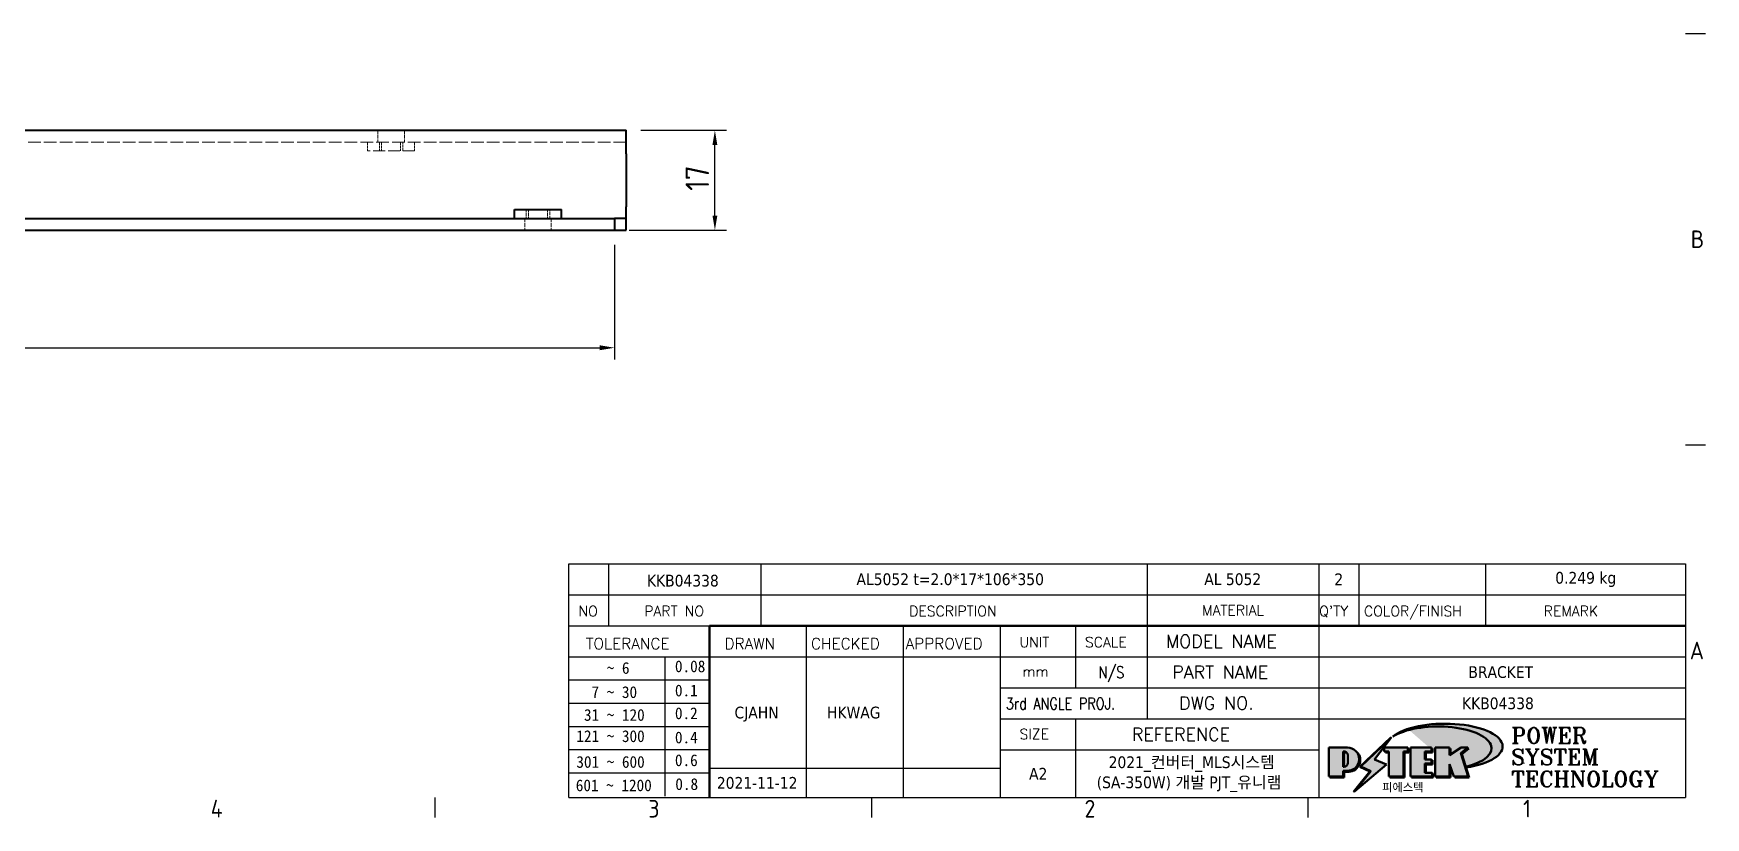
# Model space of a CAD drawing. Header units: millimetres. Extents: x 0 to 594, y 0 to 420.
# Drawn here: x 302.9 to 587.4, y 6.6 to 140 of the extents above; entities that cross this region are included whole.
import ezdxf
from ezdxf.enums import TextEntityAlignment as Align

# ---------------------------------------------------------------- set-up
doc = ezdxf.new("R2010")
doc.units = ezdxf.units.MM
doc.linetypes.add('DASHED', pattern=[0.2067, 0.1654, -0.0413])
doc.layers.get('0').update_dxf_attribs({"color": 3, "lineweight": 25})
for name, color, linetype, lineweight in [('가려진 것(ISO)', 2, 'DASHED', 18), ('가시적인 것(ISO)', 3, 'Continuous', 40), ('경계(ISO)', 7, 'Continuous', 25), ('제목(ISO)', 5, 'Continuous', 50), ('치수(ISO)', 2, 'Continuous', 25), ('해치(ISO)', 7, 'Continuous', 18)]:
    doc.layers.add(name, color=color, linetype=linetype, lineweight=lineweight)
doc.styles.add('HAN_291', font='')
doc.styles.add('HAN_370', font='', dxfattribs={"width": 2})
doc.styles.add('RC_284', font='ROMANC.shx')
doc.styles.add('RC_287', font='ROMANC.shx')
doc.styles.add('RC_292', font='ROMANC.shx')
doc.styles.add('ROMANT_294', font='romant.shx')
doc.styles.add('문자 텍스트_PSTEK_POSCO', font='isocp.shx')
doc.styles.add('치수 텍스트_PSTEK_POSCO', font='isocp.shx')
doc.styles.add('텍스트 스타일198', font='tahoma.ttf')
doc.styles.add('텍스트 스타일333', font='ROMANC.shx', dxfattribs={"width": 0.800000011920929})
doc.styles.get('HAN_291').set_extended_font_data('GulimChe')
doc.styles.get('HAN_370').set_extended_font_data('GulimChe')
doc.dimstyles.new('치수_PSTEK_POSCO', dxfattribs={"dimtxt": 4, "dimasz": 2.5, "dimexe": 2, "dimexo": 2.5, "dimgap": 1, "dimtad": 1, "dimrnd": 1e-08, "dimdsep": 46, "dimtxsty": '치수 텍스트_PSTEK_POSCO', "dimcen": 0.09, "dimdle": 10, "dimclrd": 7, "dimclre": 7, "dimclrt": 2, "dimadec": 1, "dimazin": 2, "dimtfac": 1, "dimtmove": 0, "dimatfit": 3, "dimfxl": 0, "dimtolj": 1, "dimlwd": -1, "dimlwe": -1, "dimarcsym": 0})

# ---------------------------------------------------------------- blocks, each defined once
blk = doc.blocks.new('경계 Default Border')
at = {"layer": '경계(ISO)'}
for p, q in [((584.0000152587891, 140), (587.400016784668, 140)), ((584.0000152587891, 70), (587.400016784668, 70)), ((371.25, 10), (371.25, 6.599999666213989)), ((445.4999923706055, 10), (445.4999923706055, 6.599999666213989)), ((519.7499847412109, 10), (519.7499847412109, 6.599999666213989))]:
    blk.add_line(p, q, dxfattribs=at)
at = {"layer": '경계(ISO)', "color": 2, "char_height": 3.00000011920929, "attachment_point": 7, "style": '문자 텍스트_PSTEK_POSCO'}
for s, insert in [('B', (584.8782702028949, 103.4713944559917)), ('A', (584.7144008173592, 33.49284856929444)), ('4', (333.0984701308117, 6.59999988079071)), ('3', (407.5435395229536, 6.57139439638704)), ('2', (481.752739416884, 6.57139439638704)), ('1', (556.3610661041481, 6.59999988079071))]:
    blk.add_mtext(s, dxfattribs=dict(at, insert=insert))
blk = doc.blocks.new('제목 블록 PSTEK')
h = blk.add_hatch(color=1)
edge = h.paths.add_edge_path(flags=0)
edge.add_line((314.2242174273352, 19.60711530335299), (314.2242174273352, 17.00126995915134))
edge.add_line((314.2242174273352, 17.00126995915134), (314.3485873187598, 17.00126995915134))
edge.add_arc((314.3485873187598, 17.6527312952023), 0.6514613360509371, 270, 360)
edge.add_line((315.0000486548106, 17.6527312952023), (315.0000486548106, 18.95565396730211))
edge.add_arc((314.3485873187598, 18.95565396730212), 0.6514613360508712, 0, 90)
edge.add_line((314.3485873187598, 19.60711530335299), (314.2242174273352, 19.60711530335299))
edge = h.paths.add_edge_path()
edge.add_arc((314.9847713324306, 18.28938669179658), 1.969189947606664, 269.9999999999959, 450)
edge.add_line((314.9847713324306, 20.25857663940318), (311.7664314776902, 20.25857663940324))
edge.add_line((311.7664314776902, 20.25857663940324), (311.7664314776902, 15.3430047401139))
edge.add_line((311.7664314776902, 15.3430047401139), (314.2242174273352, 15.3430047401139))
edge.add_line((314.2242174273352, 15.3430047401139), (314.2242174273352, 16.32019674418991))
edge.add_line((314.2242174273352, 16.32019674418991), (314.9847713324307, 16.32019674418991))
for color, points in [(252, [(317.2195697678507, 17.0593801673321), (322.0326348870767, 21.62682475217465), (322.2781991042243, 21.94392121864296), (317.0471853425802, 16.97985676345368), (318.7512090904202, 16.1899260703855), (316.0018030350395, 12.71868385740789), (316.3356552234328, 13.00206718743325), (318.9235935156908, 16.2694494742633)]), (5, [(321.6183518841322, 17.4193704504104), (319.5281351041078, 18.24969419629727), (322.4505835294948, 22.02344462252142), (317.2195697678507, 17.0593801673321), (318.9235935156908, 16.2694494742633), (316.1741874603099, 12.79820726128571)]), (1, [(324.4839107253602, 19.60711530335299), (325.2419748254881, 19.60711530335299), (325.2419748254881, 20.25857663940324), (321.2266040451076, 20.25857663940324), (321.2266040451076, 19.60711530335299), (321.9846681452406, 19.60711530335299), (321.9846681452406, 15.3430047401139), (324.4839107253602, 15.3430047401139)]), (252, [(324.6615819988275, 19.45905590879572), (325.4196460989604, 19.45905590879572), (325.4196460989604, 20.11051724484596), (325.2419748254881, 20.11051724484596), (325.2419748254881, 19.60711530335299), (324.4839107253602, 19.60711530335299), (324.4839107253602, 15.3430047401139), (322.1623394187076, 15.3430047401139), (322.1623394187076, 15.19494534555726), (324.6615819988275, 15.19494534555726)]), (1, [(329.2277337269622, 20.25857663940324), (325.65654113025, 20.25857663940324), (325.65654113025, 15.3430047401139), (329.3580259941756, 15.3430047401139), (329.3580259941756, 15.9944660761648), (328.1137701654877, 15.9944660761648), (328.1137701654877, 17.56360607323003), (329.2277337269622, 17.56360607323003), (329.2277337269622, 18.25543873810179), (328.1137701654877, 18.25543873810179), (328.1137701654877, 19.60711530335299), (329.2277337269622, 19.60711530335299)]), (252, [(328.2914414389548, 19.45905590879572), (329.4054050004294, 19.45905590879572), (329.4054050004294, 20.11051724484596), (329.2277337269622, 20.11051724484596), (329.2277337269622, 19.60711530335299), (328.1137701654877, 19.60711530335299), (328.1137701654877, 18.25543873810179), (328.2914414389548, 18.25543873810179)]), (1, [(332.3312149849806, 20.25857663940324), (329.8592894925411, 20.25857663940324), (329.8592894925411, 15.3430047401139), (332.3312149849806, 15.3430047401139), (332.3312149849806, 17.4318630164523), (333.0701931098801, 15.3430047401139), (335.4855464857051, 15.3430047401139), (334.2514536401189, 19.30614745124769), (335.4379594596742, 20.25857663940324), (334.3071782107978, 20.25857663940324), (332.3312149849806, 18.99741471888304)]), (252, [(332.5088862584528, 20.1105172448466), (332.3312149849806, 20.1105172448466), (332.3312149849806, 18.99741471888368), (332.5088862584528, 19.11081371413894)]), (252, [(335.6156307331414, 20.11051724484596), (335.2535118015555, 20.11051724484596), (334.2514536401189, 19.30614745124769), (335.4855464857051, 15.3430047401139), (333.1954852176545, 15.3430047401139), (333.2478643833523, 15.19494534555726), (335.6632177591723, 15.19494534555726), (334.4291249135862, 19.15808805669106)]), (252, [(321.9846681452406, 19.60711530335299), (321.4042753185749, 19.60711530335299), (321.4042753185749, 19.45905590879572), (321.9846681452406, 19.45905590879572)]), (252, [(328.2914414389548, 17.41554667867274), (329.4054050004294, 17.41554667867274), (329.4054050004294, 18.10737934354514), (329.2277337269622, 18.10737934354514), (329.2277337269622, 17.56360607323003), (328.1137701654877, 17.56360607323003), (328.1137701654877, 15.9944660761648), (328.2914414389548, 15.9944660761648)]), (252, [(332.5088862584528, 16.92964231796647), (332.3312149849806, 17.43186301645164), (332.3312149849806, 15.3430047401139), (330.0369607660135, 15.3430047401139), (330.0369607660135, 15.19494534555726), (332.5088862584528, 15.19494534555726)]), (252, [(329.5356972676428, 15.8464066816075), (329.3580259941756, 15.8464066816075), (329.3580259941756, 15.3430047401139), (325.8342124037171, 15.3430047401139), (325.8342124037171, 15.19494534555726), (329.5356972676428, 15.19494534555726)])]:
    blk.add_hatch(color=color).paths.add_polyline_path(points)
h = blk.add_hatch(color=252)
edge = h.paths.add_edge_path()
edge.add_arc((314.9847713324309, 18.28938669179657), 1.969189947606666, 270, 406.8278729790604)
edge.add_arc((315.1624426058984, 18.1413272972396), 1.969189947606962, -90, 53.560984836317004, ccw=False)
edge.add_line((315.1624426058984, 16.17213734963263), (314.4018887008024, 16.17213734963263))
edge.add_line((314.4018887008024, 16.17213734963263), (314.4018887008024, 15.19494534555726))
edge.add_line((314.4018887008024, 15.19494534555726), (311.9441027511573, 15.19494534555726))
edge.add_line((311.9441027511573, 15.19494534555726), (311.9441027511573, 15.3430047401139))
edge.add_line((311.9441027511573, 15.3430047401139), (314.2242174273352, 15.3430047401139))
edge.add_line((314.2242174273352, 15.3430047401139), (314.2242174273352, 16.32019674418991))
edge.add_line((314.2242174273352, 16.32019674418991), (314.9847713324309, 16.32019674418991))
h = blk.add_hatch(color=252)
edge = h.paths.add_edge_path()
edge.add_line((314.4018887008024, 19.45905590879572), (314.5262585922315, 19.45905590879572))
edge.add_arc((314.5262585922314, 18.80759457274939), 0.6514613360463194, 60.4189348879147, 90.00000000000318, ccw=False)
edge.add_arc((314.3485873187602, 18.95565396730057), 0.6514613360524251, 39.96992292766206, 90.00000000009999)
edge.add_line((314.3485873187591, 19.60711530335307), (314.2242174273352, 19.60711530335298))
edge.add_line((314.2242174273352, 19.60711530335299), (314.2242174273352, 17.00126995915134))
edge.add_line((314.2242174273352, 17.00126995915134), (314.3485873187591, 17.00126995915134))
edge.add_arc((314.3485873187568, 17.652731295233), 0.6514613360816299, 270.0000000002, 274.6930825552478)
edge.add_line((314.4018887008024, 17.0034541317032), (314.4018887008024, 19.45905590879572))
at = {"layer": '해치(ISO)'}
h = blk.add_hatch(color=140, dxfattribs=at)
edge = h.paths.add_edge_path()
edge.add_ellipse((330.3660919371412, 20.15576403068321), major_axis=(9.100907360794343, 0), ratio=0.4069904968023172, start_angle=301.3098473703837, end_angle=507.7436900681698)
edge.add_ellipse((331.5340919371412, 20.4634168429492), major_axis=(-9.82350664112931, 0), ratio=0.3942600559756514, start_angle=111.51207141178469, end_angle=334.47025347086895, ccw=False)
edge.add_line((335.1363447531188, 16.8601935978785), (335.0955236905705, 16.99119398620872))
at = {"color": 180}
for p, q in [((182.475792979055, 11.79100474011392), (182.4757929790549, 51.56524660363496)), ((182.4757929790549, 51.56524660363496), (372.4757929537551, 51.56524660363496)), ((189.2651435055721, 51.56524660363496), (189.2651435055722, 41.00524660363494)), ((215.2152739891528, 41.00524660363494), (215.2152739891528, 51.56524660363496)), ((280.8758854511282, 51.56524660363496), (280.8758854511282, 41.00524660363494)), ((310.0881549537552, 51.56524660363496), (310.0881549537553, 41.00524660363494)), ((316.9044520275131, 51.56524660363496), (316.9044520275127, 41.00524660363494)), ((338.4566026226726, 51.56524660363496), (338.4566026226727, 41.00524660363494)), ((372.4757929537551, 51.56524660363496), (372.4757929537551, 11.79100474011389)), ((182.475792979055, 46.2852466036349), (372.4757929537551, 46.28524660363492)), ((182.475792979055, 41.00524660363493), (206.451475290024, 41.00524660363493)), ((222.9401812389276, 11.79100474011392), (222.9401812389276, 41.00524660363494)), ((239.4288871878316, 11.79100474011392), (239.4288871878316, 41.00524660363494)), ((255.9175931367356, 11.79100474011392), (255.9175931367356, 41.00524660363494)), ((268.6918866058747, 41.00524660363494), (268.6918866058747, 30.44524660363498)), ((280.8758854511282, 41.00524660363494), (280.8758854511282, 25.16524660363502)), ((310.088154953755, 41.00524660363494), (310.088154953755, 11.79100474011392)), ((182.475792979055, 35.72524660363497), (206.451475290024, 35.72524660363497)), ((198.8621818849491, 12.02524660363491), (198.8621818849491, 35.72524660363497)), ((206.451475290024, 35.72524660363497), (372.4757929537551, 35.72524660363497)), ((182.475792979055, 31.77524660363492), (206.451475290024, 31.77524660363492)), ((255.917593136736, 30.44524660363498), (372.4757929537552, 30.44524660363501)), ((182.475792979055, 27.82524660363487), (206.451475290024, 27.82524660363487)), ((182.475792979055, 23.87524660363505), (206.451475290024, 23.87524660363505)), ((255.9175931367359, 25.16524660363502), (372.4757929537552, 25.165246603635)), ((268.6918866058744, 25.16524660363502), (268.6918866058744, 11.79100474011392)), ((182.475792979055, 19.92524660363478), (206.451475290024, 19.92524660363478)), ((255.9175931367359, 19.88524660363481), (310.0881549537553, 19.88524660363481)), ((182.475792979055, 15.97524660363496), (206.451475290024, 15.97524660363496)), ((206.451475290024, 16.74100474011396), (255.9175931367359, 16.74100474011396)), ((182.475792979055, 11.79100474011392), (372.4757929537551, 11.79100474011389))]:
    blk.add_line(p, q, dxfattribs=at)
at = {"color": 7, "lineweight": 50}
for p, q in [((206.4514752900237, 11.79100474011392), (206.4514752900237, 41.00524660363494)), ((206.451475290024, 41.00524660363494), (372.4757929537551, 41.00524660363496))]:
    blk.add_line(p, q, dxfattribs=at)
at = {"color": 7}
for p, q in [((311.7664314776902, 20.25900474011391), (311.7664314776902, 15.34300474011391)), ((314.9847713324309, 20.25857663940324), (311.7664314776902, 20.25857663940324)), ((314.9847713324309, 20.25857663940324), (311.7664314776902, 20.25857663940324)), ((311.7664314776902, 20.25857663940324), (311.7664314776902, 15.3430047401139)), ((322.2781991042243, 21.94392121864296), (317.0471853425802, 16.97985676345368)), ((322.4505835294948, 22.02344462252142), (317.2195697678507, 17.0593801673321)), ((317.2195697678507, 17.0593801673321), (322.0326348870767, 21.62682475217465)), ((319.5281351041078, 18.24969419629727), (322.4505835294948, 22.02344462252142)), ((325.2419748254881, 20.25857663940324), (321.2266040451076, 20.25857663940324)), ((321.2266040451076, 20.25857663940324), (321.2266040451076, 19.60711530335299)), ((325.2419748254881, 20.25857663940324), (321.2266040451076, 20.25857663940324)), ((321.2266040451076, 20.25857663940324), (321.2266040451076, 19.60711530335299)), ((322.0326348870767, 21.62682475217465), (322.2781991042243, 21.94392121864296)), ((325.2419748254881, 19.60711530335299), (325.2419748254881, 20.25857663940324)), ((325.2419748254881, 19.60711530335299), (325.2419748254881, 20.25857663940324)), ((325.4196460989604, 20.11051724484596), (325.2419748254881, 20.11051724484596)), ((325.2419748254881, 20.11051724484596), (325.2419748254881, 19.60711530335299)), ((325.4196460989604, 19.45905590879572), (325.4196460989604, 20.11051724484596)), ((329.2277337269622, 20.25857663940324), (325.65654113025, 20.25857663940324)), ((325.65654113025, 20.25857663940324), (325.65654113025, 15.3430047401139)), ((325.65654113025, 20.25857663940324), (325.65654113025, 15.3430047401139)), ((329.2277337269622, 20.25857663940324), (325.65654113025, 20.25857663940324)), ((329.2277337269622, 19.60711530335299), (329.2277337269622, 20.25857663940324)), ((329.2277337269622, 19.60711530335299), (329.2277337269622, 20.25857663940324)), ((329.4054050004294, 20.11051724484596), (329.2277337269622, 20.11051724484596)), ((329.2277337269622, 20.11051724484596), (329.2277337269622, 19.60711530335299)), ((329.4054050004294, 19.45905590879572), (329.4054050004294, 20.11051724484596)), ((332.3312149849806, 20.25857663940324), (329.8592894925411, 20.25857663940324)), ((329.8592894925411, 20.25857663940324), (329.8592894925411, 15.3430047401139)), ((329.8592894925411, 20.25857663940324), (329.8592894925411, 15.3430047401139)), ((332.3312149849806, 20.25857663940324), (329.8592894925411, 20.25857663940324)), ((334.3071782107978, 20.25857663940324), (332.3312149849806, 18.99741471888304)), ((332.3312149849806, 18.99741471888304), (332.3312149849806, 20.25857663940324)), ((334.3071782107978, 20.25857663940324), (332.3312149849806, 18.99741471888304)), ((332.3312149849806, 18.99741471888304), (332.3312149849806, 20.25857663940324)), ((332.5088862584528, 20.1105172448466), (332.3312149849806, 20.1105172448466)), ((332.3312149849806, 20.1105172448466), (332.3312149849806, 18.99741471888368)), ((332.5088862584528, 19.11081371413894), (332.5088862584528, 20.1105172448466)), ((334.2514536401189, 19.30614745124769), (335.4379594596742, 20.25857663940324)), ((334.2514536401189, 19.30614745124769), (335.4379594596742, 20.25857663940324)), ((335.2535118015555, 20.11051724484596), (334.2514536401189, 19.30614745124769)), ((335.4379594596742, 20.25857663940324), (334.3071782107978, 20.25857663940324)), ((335.4379594596742, 20.25857663940324), (334.3071782107978, 20.25857663940324)), ((334.4291249135862, 19.15808805669104), (335.6156307331414, 20.11051724484596)), ((335.6156307331414, 20.11051724484596), (335.2535118015555, 20.11051724484596)), ((314.2242174273352, 17.00126995915134), (314.2242174273352, 19.60711530335299)), ((314.2242174273352, 19.60711530335299), (314.3485873187591, 19.60711530335299)), ((314.3485873187591, 19.60711530335299), (314.2242174273352, 19.60711530335299)), ((314.2242174273352, 19.60711530335299), (314.2242174273352, 17.00126995915134)), ((314.2242174273352, 17.00126995915134), (314.2242174273352, 19.60711530335299)), ((314.2242174273352, 19.60711530335299), (314.3485873187591, 19.60711530335299)), ((314.4018887008024, 19.45905590879572), (314.5262585922314, 19.45905590879572)), ((314.4018887008024, 17.0034541317032), (314.4018887008024, 19.45905590879572)), ((315.0000486548106, 18.95565396730275), (315.0000486548106, 17.65273129520161)), ((315.0000486548106, 18.95565396730275), (315.0000486548106, 17.65273129520161)), ((316.1741874603099, 12.79820726128571), (321.6183518841322, 17.4193704504104)), ((321.6183518841322, 17.4193704504104), (319.5281351041078, 18.24969419629727)), ((321.2266040451076, 19.60711530335299), (321.9846681452406, 19.60711530335299)), ((321.2266040451076, 19.60711530335299), (321.9846681452406, 19.60711530335299)), ((321.4042753185749, 19.60711530335299), (321.4042753185749, 19.45905590879572)), ((321.9846681452406, 19.60711530335299), (321.4042753185749, 19.60711530335299)), ((321.4042753185749, 19.45905590879572), (321.9846681452406, 19.45905590879572)), ((321.9846681452406, 19.60711530335299), (321.9846681452406, 15.3430047401139)), ((321.9846681452406, 19.45905590879572), (321.9846681452406, 19.60711530335299)), ((321.9846681452406, 19.60711530335299), (321.9846681452406, 15.3430047401139)), ((324.4839107253602, 19.60711530335299), (325.2419748254881, 19.60711530335299)), ((324.4839107253602, 15.3430047401139), (324.4839107253602, 19.60711530335299)), ((325.2419748254881, 19.60711530335299), (324.4839107253602, 19.60711530335299)), ((324.4839107253602, 19.60711530335299), (324.4839107253602, 15.3430047401139)), ((324.4839107253602, 19.60711530335299), (325.2419748254881, 19.60711530335299)), ((324.4839107253602, 15.3430047401139), (324.4839107253602, 19.60711530335299)), ((324.6615819988275, 19.45905590879572), (325.4196460989604, 19.45905590879572)), ((324.6615819988275, 15.19494534555726), (324.6615819988275, 19.45905590879572)), ((328.1137701654877, 18.25543873810179), (328.1137701654877, 19.60711530335299)), ((328.1137701654877, 19.60711530335299), (329.2277337269622, 19.60711530335299)), ((329.2277337269622, 19.60711530335299), (328.1137701654877, 19.60711530335299)), ((328.1137701654877, 19.60711530335299), (328.1137701654877, 18.25543873810179)), ((328.1137701654877, 18.25543873810179), (328.1137701654877, 19.60711530335299)), ((328.1137701654877, 19.60711530335299), (329.2277337269622, 19.60711530335299)), ((329.2277337269622, 18.25543873810179), (328.1137701654877, 18.25543873810179)), ((328.1137701654877, 18.25543873810179), (328.2914414389548, 18.25543873810179)), ((329.2277337269622, 18.25543873810179), (328.1137701654877, 18.25543873810179)), ((328.1137701654877, 17.56360607323003), (329.2277337269622, 17.56360607323003)), ((328.1137701654877, 15.9944660761648), (328.1137701654877, 17.56360607323003)), ((329.2277337269622, 17.56360607323003), (328.1137701654877, 17.56360607323003)), ((328.1137701654877, 17.56360607323003), (328.1137701654877, 15.9944660761648)), ((328.1137701654877, 17.56360607323003), (329.2277337269622, 17.56360607323003)), ((328.1137701654877, 15.9944660761648), (328.1137701654877, 17.56360607323003)), ((328.2914414389548, 18.25543873810179), (328.2914414389548, 19.45905590879572)), ((328.2914414389548, 19.45905590879572), (329.4054050004294, 19.45905590879572)), ((328.2914414389548, 15.9944660761648), (328.2914414389548, 17.41554667867274)), ((328.2914414389548, 17.41554667867274), (329.4054050004294, 17.41554667867274)), ((329.2277337269622, 17.56360607323003), (329.2277337269622, 18.25543873810179)), ((329.2277337269622, 17.56360607323003), (329.2277337269622, 18.25543873810179)), ((329.4054050004294, 18.10737934354514), (329.2277337269622, 18.10737934354514)), ((329.2277337269622, 18.10737934354514), (329.2277337269622, 17.56360607323003)), ((329.4054050004294, 17.41554667867274), (329.4054050004294, 18.10737934354514)), ((332.3312149849806, 18.99741471888368), (332.5088862584528, 19.11081371413894)), ((332.3312149849806, 17.4318630164523), (333.0701931098801, 15.3430047401139)), ((332.3312149849806, 15.3430047401139), (332.3312149849806, 17.4318630164523)), ((332.5088862584528, 16.92964231796647), (332.3312149849806, 17.43186301645164)), ((332.3312149849806, 17.43186301645164), (332.3312149849806, 15.3430047401139)), ((332.3312149849806, 17.4318630164523), (333.0701931098801, 15.3430047401139)), ((332.3312149849806, 15.3430047401139), (332.3312149849806, 17.4318630164523)), ((335.4855464857051, 15.3430047401139), (334.2514536401189, 19.30614745124769)), ((334.2514536401189, 19.30614745124769), (335.4855464857051, 15.3430047401139)), ((335.4855464857051, 15.3430047401139), (334.2514536401189, 19.30614745124769)), ((335.6632177591723, 15.19494534555726), (334.4291249135862, 19.15808805669104)), ((345.0447381189468, 17.50375595811051), (344.9867755289346, 17.689895936919)), ((311.7664314776902, 15.3430047401139), (314.2242174273352, 15.3430047401139)), ((311.7664314776902, 15.3430047401139), (314.2242174273352, 15.3430047401139)), ((314.2242174273352, 15.3430047401139), (311.9441027511573, 15.3430047401139)), ((311.9441027511573, 15.3430047401139), (311.9441027511573, 15.19494534555726)), ((311.9441027511573, 15.19494534555726), (314.4018887008024, 15.19494534555726)), ((314.3485873187591, 17.00126995915134), (314.2242174273352, 17.00126995915134)), ((314.2242174273352, 17.00126995915134), (314.3485873187591, 17.00126995915134)), ((314.3485873187591, 17.00126995915134), (314.2242174273352, 17.00126995915134)), ((314.2242174273352, 16.32019674418991), (314.9847713324309, 16.32019674418991)), ((314.2242174273352, 15.3430047401139), (314.2242174273352, 16.32019674418991)), ((314.9847713324309, 16.32019674418991), (314.2242174273352, 16.32019674418991)), ((314.2242174273352, 16.32019674418991), (314.2242174273352, 15.3430047401139)), ((314.2242174273352, 16.32019674418991), (314.9847713324309, 16.32019674418991)), ((314.2242174273352, 15.3430047401139), (314.2242174273352, 16.32019674418991)), ((314.4018887008024, 16.17213734963263), (315.162442605898, 16.17213734963263)), ((314.4018887008024, 15.19494534555726), (314.4018887008024, 16.17213734963263)), ((318.7512090904202, 16.1899260703855), (316.0018030350395, 12.71868385740789)), ((318.9235935156908, 16.2694494742633), (316.1741874603099, 12.79820726128571)), ((316.3356552234328, 13.00206718743325), (318.9235935156908, 16.2694494742633)), ((317.0471853425802, 16.97985676345368), (318.7512090904202, 16.1899260703855)), ((318.9235935156908, 16.2694494742633), (317.2195697678507, 17.0593801673321)), ((317.2195697678507, 17.0593801673321), (318.9235935156908, 16.2694494742633)), ((321.9846681452406, 15.3430047401139), (324.4839107253602, 15.3430047401139)), ((321.9846681452406, 15.3430047401139), (324.4839107253602, 15.3430047401139)), ((324.4839107253602, 15.3430047401139), (322.1623394187076, 15.3430047401139)), ((322.1623394187076, 15.3430047401139), (322.1623394187076, 15.19494534555726)), ((322.1623394187076, 15.19494534555726), (324.6615819988275, 15.19494534555726)), ((325.65654113025, 15.3430047401139), (329.3580259941756, 15.3430047401139)), ((325.65654113025, 15.3430047401139), (329.3580259941756, 15.3430047401139)), ((329.3580259941756, 15.3430047401139), (325.8342124037171, 15.3430047401139)), ((325.8342124037171, 15.3430047401139), (325.8342124037171, 15.19494534555726)), ((325.8342124037171, 15.19494534555726), (329.5356972676428, 15.19494534555726)), ((329.3580259941756, 15.9944660761648), (328.1137701654877, 15.9944660761648)), ((328.1137701654877, 15.9944660761648), (328.2914414389548, 15.9944660761648)), ((329.3580259941756, 15.9944660761648), (328.1137701654877, 15.9944660761648)), ((329.3580259941756, 15.3430047401139), (329.3580259941756, 15.9944660761648)), ((329.3580259941756, 15.3430047401139), (329.3580259941756, 15.9944660761648)), ((329.5356972676428, 15.8464066816075), (329.3580259941756, 15.8464066816075)), ((329.3580259941756, 15.8464066816075), (329.3580259941756, 15.3430047401139)), ((329.5356972676428, 15.19494534555726), (329.5356972676428, 15.8464066816075)), ((329.8592894925411, 15.3430047401139), (332.3312149849806, 15.3430047401139)), ((329.8592894925411, 15.3430047401139), (332.3312149849806, 15.3430047401139)), ((332.3312149849806, 15.3430047401139), (330.0369607660135, 15.3430047401139)), ((330.0369607660135, 15.3430047401139), (330.0369607660135, 15.19494534555726)), ((330.0369607660135, 15.19494534555726), (332.5088862584528, 15.19494534555726)), ((332.5088862584528, 15.19494534555726), (332.5088862584528, 16.92964231796647)), ((333.0701931098801, 15.3430047401139), (335.4855464857051, 15.3430047401139)), ((333.0701931098801, 15.3430047401139), (335.4855464857051, 15.3430047401139)), ((335.4855464857051, 15.3430047401139), (333.1954852176545, 15.3430047401139)), ((333.1954852176545, 15.3430047401139), (333.2478643833523, 15.19494534555726)), ((333.2478643833523, 15.19494534555726), (335.6632177591723, 15.19494534555726)), ((316.0018030350395, 12.71868385740789), (316.3356552234328, 13.00206718743325))]:
    blk.add_line(p, q, dxfattribs=at)
at = {"color": 1}
for p, q in [((314.9847713324309, 20.25857663940324), (311.7664314776902, 20.25857663940324)), ((311.7664314776902, 20.25857663940324), (311.7664314776902, 15.3430047401139)), ((325.2419748254881, 20.25857663940324), (321.2266040451076, 20.25857663940324)), ((321.2266040451076, 20.25857663940324), (321.2266040451076, 19.60711530335299)), ((325.2419748254881, 19.60711530335299), (325.2419748254881, 20.25857663940324)), ((329.2277337269622, 20.25857663940324), (325.65654113025, 20.25857663940324)), ((325.65654113025, 20.25857663940324), (325.65654113025, 15.3430047401139)), ((329.2277337269622, 19.60711530335299), (329.2277337269622, 20.25857663940324)), ((332.3312149849806, 20.25857663940324), (329.8592894925411, 20.25857663940324)), ((329.8592894925411, 20.25857663940324), (329.8592894925411, 15.3430047401139)), ((334.3071782107978, 20.25857663940324), (332.3312149849806, 18.99741471888304)), ((332.3312149849806, 18.99741471888304), (332.3312149849806, 20.25857663940324)), ((334.2514536401189, 19.30614745124769), (335.4379594596742, 20.25857663940324)), ((335.4379594596742, 20.25857663940324), (334.3071782107978, 20.25857663940324)), ((314.2242174273352, 17.00126995915134), (314.2242174273352, 19.60711530335299)), ((314.2242174273352, 19.60711530335299), (314.3485873187591, 19.60711530335299)), ((315.0000486548106, 18.95565396730275), (315.0000486548106, 17.65273129520161)), ((321.2266040451076, 19.60711530335299), (321.9846681452406, 19.60711530335299)), ((321.9846681452406, 19.60711530335299), (321.9846681452406, 15.3430047401139)), ((324.4839107253602, 19.60711530335299), (325.2419748254881, 19.60711530335299)), ((324.4839107253602, 15.3430047401139), (324.4839107253602, 19.60711530335299)), ((328.1137701654877, 18.25543873810179), (328.1137701654877, 19.60711530335299)), ((328.1137701654877, 19.60711530335299), (329.2277337269622, 19.60711530335299)), ((329.2277337269622, 18.25543873810179), (328.1137701654877, 18.25543873810179)), ((328.1137701654877, 17.56360607323003), (329.2277337269622, 17.56360607323003)), ((328.1137701654877, 15.9944660761648), (328.1137701654877, 17.56360607323003)), ((329.2277337269622, 17.56360607323003), (329.2277337269622, 18.25543873810179)), ((332.3312149849806, 17.4318630164523), (333.0701931098801, 15.3430047401139)), ((332.3312149849806, 15.3430047401139), (332.3312149849806, 17.4318630164523)), ((335.4855464857051, 15.3430047401139), (334.2514536401189, 19.30614745124769)), ((311.7664314776902, 15.3430047401139), (314.2242174273352, 15.3430047401139)), ((314.3485873187591, 17.00126995915134), (314.2242174273352, 17.00126995915134)), ((314.2242174273352, 16.32019674418991), (314.9847713324309, 16.32019674418991)), ((314.2242174273352, 15.3430047401139), (314.2242174273352, 16.32019674418991)), ((321.9846681452406, 15.3430047401139), (324.4839107253602, 15.3430047401139)), ((325.65654113025, 15.3430047401139), (329.3580259941756, 15.3430047401139)), ((329.3580259941756, 15.9944660761648), (328.1137701654877, 15.9944660761648)), ((329.3580259941756, 15.3430047401139), (329.3580259941756, 15.9944660761648)), ((329.8592894925411, 15.3430047401139), (332.3312149849806, 15.3430047401139)), ((333.0701931098801, 15.3430047401139), (335.4855464857051, 15.3430047401139))]:
    blk.add_line(p, q, dxfattribs=at)
at = {"color": 5}
for p, q in [((322.4505835294948, 22.02344462252142), (317.2195697678507, 17.0593801673321)), ((319.5281351041078, 18.24969419629727), (322.4505835294948, 22.02344462252142)), ((316.1741874603099, 12.79820726128571), (321.6183518841322, 17.4193704504104)), ((321.6183518841322, 17.4193704504104), (319.5281351041078, 18.24969419629727)), ((318.9235935156908, 16.2694494742633), (316.1741874603099, 12.79820726128571)), ((317.2195697678507, 17.0593801673321), (318.9235935156908, 16.2694494742633))]:
    blk.add_line(p, q, dxfattribs=at)
at = {"color": 7}
for centre, radius, start, end in [((314.9847713324309, 18.28938669179658), 1.969189947606665, 270, 90), ((314.9847713324309, 18.28938669179658), 1.969189947606665, 270, 90), ((314.3485873187598, 18.95565396730211), 0.6514613360508712, 0, 90), ((314.3485873187602, 18.95565396730057), 0.6514613360524251, 39.96992292766117, 90), ((314.3485873187598, 18.95565396730212), 0.6514613360508712, 0, 90), ((314.3485873187597, 17.65273129520228), 0.6514613360509381, 270, 0), ((314.3485873187598, 17.6527312952023), 0.6514613360509381, 270, 0), ((314.5262585922314, 18.80759457274939), 0.6514613360463193, 60.41893488791137, 90), ((314.9847713324307, 18.2893866917965), 1.969189947606594, 270, 46.82787297909833), ((315.1624426058984, 18.1413272972396), 1.969189947606961, 270, 53.56098483636067), ((314.3485873187568, 17.652731295233), 0.6514613360816299, 270, 274.6930825552478)]:
    blk.add_arc(centre, radius, start, end, dxfattribs=at)
at = {"color": 1}
for centre, radius, start, end in [((314.9847713324309, 18.28938669179657), 1.969189947606665, 270, 90), ((314.3485873187598, 18.95565396730211), 0.6514613360508712, 0, 90), ((314.3485873187598, 17.6527312952023), 0.6514613360509381, 270, 0)]:
    blk.add_arc(centre, radius, start, end, dxfattribs=at)
at = {"layer": '제목(ISO)', "lineweight": 18}
blk.add_line((182.475792979055, 35.72500474011393), (182.475792979055, 11.79100474011392), dxfattribs=at)
at = {"layer": '제목(ISO)'}
for p, q in [((314.9847713324306, 20.25857663940324), (311.7664314776902, 20.25857663940324)), ((311.7664314776902, 20.25857663940324), (311.7664314776902, 15.3430047401139)), ((322.2781991042243, 21.94392121864296), (317.0471853425802, 16.97985676345368)), ((322.4505835294948, 22.02344462252142), (317.2195697678507, 17.0593801673321)), ((317.2195697678507, 17.0593801673321), (322.0326348870767, 21.62682475217465)), ((319.5281351041078, 18.24969419629727), (322.4505835294948, 22.02344462252142)), ((325.2419748254881, 20.25857663940324), (321.2266040451076, 20.25857663940324)), ((321.2266040451076, 20.25857663940324), (321.2266040451076, 19.60711530335299)), ((322.0326348870767, 21.62682475217465), (322.2781991042243, 21.94392121864296)), ((325.2419748254881, 19.60711530335299), (325.2419748254881, 20.25857663940324)), ((325.4196460989604, 20.11051724484596), (325.2419748254881, 20.11051724484596)), ((325.2419748254881, 20.11051724484596), (325.2419748254881, 19.60711530335299)), ((325.4196460989604, 19.45905590879572), (325.4196460989604, 20.11051724484596)), ((329.2277337269622, 20.25857663940324), (325.65654113025, 20.25857663940324)), ((325.65654113025, 20.25857663940324), (325.65654113025, 15.3430047401139)), ((329.2277337269622, 19.60711530335299), (329.2277337269622, 20.25857663940324)), ((329.4054050004294, 20.11051724484596), (329.2277337269622, 20.11051724484596)), ((329.2277337269622, 20.11051724484596), (329.2277337269622, 19.60711530335299)), ((329.4054050004294, 19.45905590879572), (329.4054050004294, 20.11051724484596)), ((332.3312149849806, 20.25857663940324), (329.8592894925411, 20.25857663940324)), ((329.8592894925411, 20.25857663940324), (329.8592894925411, 15.3430047401139)), ((334.3071782107978, 20.25857663940324), (332.3312149849806, 18.99741471888304)), ((332.3312149849806, 18.99741471888304), (332.3312149849806, 20.25857663940324)), ((332.5088862584528, 20.1105172448466), (332.3312149849806, 20.1105172448466)), ((332.3312149849806, 20.1105172448466), (332.3312149849806, 18.99741471888368)), ((332.5088862584528, 19.11081371413894), (332.5088862584528, 20.1105172448466)), ((334.2514536401189, 19.30614745124769), (335.4379594596742, 20.25857663940324)), ((335.2535118015555, 20.11051724484596), (334.2514536401189, 19.30614745124769)), ((335.4379594596742, 20.25857663940324), (334.3071782107978, 20.25857663940324)), ((334.4291249135862, 19.15808805669106), (335.6156307331414, 20.11051724484596)), ((335.6156307331414, 20.11051724484596), (335.2535118015555, 20.11051724484596)), ((314.2242174273352, 17.00126995915134), (314.2242174273352, 19.60711530335299)), ((314.2242174273352, 19.60711530335299), (314.3485873187598, 19.60711530335299)), ((314.3485873187591, 19.60711530335299), (314.2242174273352, 19.60711530335299)), ((314.2242174273352, 19.60711530335299), (314.2242174273352, 17.00126995915134)), ((314.4018887008024, 19.45905590879572), (314.5262585922314, 19.45905590879572)), ((314.4018887008024, 17.0034541317032), (314.4018887008024, 19.45905590879572)), ((315.0000486548106, 18.95565396730211), (315.0000486548106, 17.6527312952023)), ((316.1741874603099, 12.79820726128571), (321.6183518841322, 17.4193704504104)), ((321.6183518841322, 17.4193704504104), (319.5281351041078, 18.24969419629727)), ((321.2266040451076, 19.60711530335299), (321.9846681452406, 19.60711530335299)), ((321.9846681452406, 19.60711530335299), (321.4042753185749, 19.60711530335299)), ((321.4042753185749, 19.60711530335299), (321.4042753185749, 19.45905590879572)), ((321.4042753185749, 19.45905590879572), (321.9846681452406, 19.45905590879572)), ((321.9846681452406, 19.60711530335299), (321.9846681452406, 15.3430047401139)), ((321.9846681452406, 19.45905590879572), (321.9846681452406, 19.60711530335299)), ((324.4839107253602, 19.60711530335299), (325.2419748254881, 19.60711530335299)), ((324.4839107253602, 15.3430047401139), (324.4839107253602, 19.60711530335299)), ((325.2419748254881, 19.60711530335299), (324.4839107253602, 19.60711530335299)), ((324.4839107253602, 19.60711530335299), (324.4839107253602, 15.3430047401139)), ((324.6615819988275, 19.45905590879572), (325.4196460989604, 19.45905590879572)), ((324.6615819988275, 15.19494534555726), (324.6615819988275, 19.45905590879572)), ((328.1137701654877, 18.25543873810179), (328.1137701654877, 19.60711530335299)), ((328.1137701654877, 19.60711530335299), (329.2277337269622, 19.60711530335299)), ((329.2277337269622, 19.60711530335299), (328.1137701654877, 19.60711530335299)), ((328.1137701654877, 19.60711530335299), (328.1137701654877, 18.25543873810179)), ((329.2277337269622, 18.25543873810179), (328.1137701654877, 18.25543873810179)), ((328.1137701654877, 18.25543873810179), (328.2914414389548, 18.25543873810179)), ((328.1137701654877, 15.9944660761648), (328.1137701654877, 17.56360607323003)), ((328.1137701654877, 17.56360607323003), (329.2277337269622, 17.56360607323003)), ((329.2277337269622, 17.56360607323003), (328.1137701654877, 17.56360607323003)), ((328.1137701654877, 17.56360607323003), (328.1137701654877, 15.9944660761648)), ((328.2914414389548, 19.45905590879572), (329.4054050004294, 19.45905590879572)), ((328.2914414389548, 18.25543873810179), (328.2914414389548, 19.45905590879572)), ((328.2914414389548, 17.41554667867274), (329.4054050004294, 17.41554667867274)), ((328.2914414389548, 15.9944660761648), (328.2914414389548, 17.41554667867274)), ((329.2277337269622, 17.56360607323003), (329.2277337269622, 18.25543873810179)), ((329.4054050004294, 18.10737934354514), (329.2277337269622, 18.10737934354514)), ((329.2277337269622, 18.10737934354514), (329.2277337269622, 17.56360607323003)), ((329.4054050004294, 17.41554667867274), (329.4054050004294, 18.10737934354514)), ((332.3312149849806, 18.99741471888368), (332.5088862584528, 19.11081371413894)), ((332.3312149849806, 15.3430047401139), (332.3312149849806, 17.4318630164523)), ((332.3312149849806, 17.4318630164523), (333.0701931098801, 15.3430047401139)), ((332.5088862584528, 16.92964231796647), (332.3312149849806, 17.43186301645164)), ((332.3312149849806, 17.43186301645164), (332.3312149849806, 15.3430047401139)), ((335.4855464857051, 15.3430047401139), (334.2514536401189, 19.30614745124769)), ((334.2514536401189, 19.30614745124769), (335.4855464857051, 15.3430047401139)), ((335.6632177591723, 15.19494534555726), (334.4291249135862, 19.15808805669106)), ((311.7664314776902, 15.3430047401139), (314.2242174273352, 15.3430047401139)), ((314.2242174273352, 15.3430047401139), (311.9441027511573, 15.3430047401139)), ((311.9441027511573, 15.3430047401139), (311.9441027511573, 15.19494534555726)), ((311.9441027511573, 15.19494534555726), (314.4018887008024, 15.19494534555726)), ((314.3485873187598, 17.00126995915134), (314.2242174273352, 17.00126995915134)), ((314.2242174273352, 17.00126995915134), (314.3485873187591, 17.00126995915134)), ((314.2242174273352, 15.3430047401139), (314.2242174273352, 16.32019674418991)), ((314.2242174273352, 16.32019674418991), (314.9847713324307, 16.32019674418991)), ((314.9847713324309, 16.32019674418991), (314.2242174273352, 16.32019674418991)), ((314.2242174273352, 16.32019674418991), (314.2242174273352, 15.3430047401139)), ((314.4018887008024, 15.19494534555726), (314.4018887008024, 16.17213734963263)), ((314.4018887008024, 16.17213734963263), (315.1624426058984, 16.17213734963263)), ((318.7512090904202, 16.1899260703855), (316.0018030350395, 12.71868385740789)), ((318.9235935156908, 16.2694494742633), (316.1741874603099, 12.79820726128571)), ((316.3356552234328, 13.00206718743325), (318.9235935156908, 16.2694494742633)), ((317.0471853425802, 16.97985676345368), (318.7512090904202, 16.1899260703855)), ((317.2195697678507, 17.0593801673321), (318.9235935156908, 16.2694494742633)), ((318.9235935156908, 16.2694494742633), (317.2195697678507, 17.0593801673321)), ((321.9846681452406, 15.3430047401139), (324.4839107253602, 15.3430047401139)), ((324.4839107253602, 15.3430047401139), (322.1623394187076, 15.3430047401139)), ((322.1623394187076, 15.3430047401139), (322.1623394187076, 15.19494534555726)), ((322.1623394187076, 15.19494534555726), (324.6615819988275, 15.19494534555726)), ((325.65654113025, 15.3430047401139), (329.3580259941756, 15.3430047401139)), ((329.3580259941756, 15.3430047401139), (325.8342124037171, 15.3430047401139)), ((325.8342124037171, 15.3430047401139), (325.8342124037171, 15.19494534555726)), ((325.8342124037171, 15.19494534555726), (329.5356972676428, 15.19494534555726)), ((329.3580259941756, 15.9944660761648), (328.1137701654877, 15.9944660761648)), ((328.1137701654877, 15.9944660761648), (328.2914414389548, 15.9944660761648)), ((329.3580259941756, 15.3430047401139), (329.3580259941756, 15.9944660761648)), ((329.5356972676428, 15.8464066816075), (329.3580259941756, 15.8464066816075)), ((329.3580259941756, 15.8464066816075), (329.3580259941756, 15.3430047401139)), ((329.5356972676428, 15.19494534555726), (329.5356972676428, 15.8464066816075)), ((329.8592894925411, 15.3430047401139), (332.3312149849806, 15.3430047401139)), ((332.3312149849806, 15.3430047401139), (330.0369607660135, 15.3430047401139)), ((330.0369607660135, 15.3430047401139), (330.0369607660135, 15.19494534555726)), ((330.0369607660135, 15.19494534555726), (332.5088862584528, 15.19494534555726)), ((332.5088862584528, 15.19494534555726), (332.5088862584528, 16.92964231796647)), ((333.0701931098801, 15.3430047401139), (335.4855464857051, 15.3430047401139)), ((335.4855464857051, 15.3430047401139), (333.1954852176545, 15.3430047401139)), ((333.1954852176545, 15.3430047401139), (333.2478643833523, 15.19494534555726)), ((333.2478643833523, 15.19494534555726), (335.6632177591723, 15.19494534555726)), ((316.0018030350395, 12.71868385740789), (316.3356552234328, 13.00206718743325))]:
    blk.add_line(p, q, dxfattribs=at)
at = {"layer": '제목(ISO)', "color": 4}
blk.add_line((335.1363447531188, 16.8601935978785), (335.0955236905705, 16.99119398620872), dxfattribs=at)
at = {"layer": '제목(ISO)'}
for centre, radius, start, end in [((314.9847713324306, 18.28938669179658), 1.969189947606664, 46.82787297909431, 90), ((314.3485873187598, 18.95565396730212), 0.6514613360508712, 0, 90), ((314.3485873187602, 18.95565396730057), 0.6514613360524251, 39.96992292766117, 90), ((314.3485873187598, 17.6527312952023), 0.6514613360509371, 270, 0), ((314.5262585922314, 18.80759457274939), 0.6514613360463193, 60.41893488791137, 90), ((314.9847713324307, 18.2893866917965), 1.969189947606594, 270, 46.82787297909833), ((314.9847713324309, 18.28938669179657), 1.969189947606666, 270, 46.8278729790603), ((315.1624426058984, 18.1413272972396), 1.969189947606962, 270, 53.56098483631701), ((314.3485873187568, 17.652731295233), 0.6514613360816299, 270, 274.6930825552478)]:
    blk.add_arc(centre, radius, start, end, dxfattribs=at)
at = {"layer": '제목(ISO)', "color": 4}
for centre, major_axis, ratio, start_param, end_param in [((331.5340919371412, 20.4634168429492), (9.82350664112931, 0), 0.3942600559756514, 5.087845455444478, 8.97919982663645), ((330.3660919371412, 20.15576403068321), (9.100907360794343, 0), 0.4069904968023172, 5.258848905294775, 8.861799147915196)]:
    blk.add_ellipse(centre, major_axis=major_axis, ratio=ratio, start_param=start_param, end_param=end_param, dxfattribs=at)
at = {"color": 2}
for s, height, style, p in [('NO', 1.742399930953979, 'RC_284', (184.135398793432, 42.62317362549192)), ('PART NO', 1.742399930953979, 'RC_284', (195.3359407378685, 42.62317362549192)), ('DESCRIPTION', 1.742399930953979, 'RC_284', (240.4025565652523, 42.62317362549192)), ("Q'TY", 1.742399930953979, 'RC_284', (310.1440786515383, 42.62317362549192)), ('COLOR/FINISH', 1.742399930953979, 'RC_284', (317.7725341324144, 42.62317362549192)), ('REMARK', 1.742399930953979, 'RC_284', (348.346649953877, 42.62317362549192)), (' TOLERANCE', 1.899999976158142, 'RC_287', (184.0872874387979, 37.00893196870329)), ('DRAWN', 1.899999976158142, 'RC_287', (208.9766620976279, 37.00893196870329)), ('CHECKED', 1.899999976158142, 'RC_287', (223.6856844514997, 37.00893196870329)), ('APPROVED', 1.899999976158142, 'RC_287', (239.7795453577791, 37.00893196870329)), ('UNIT', 1.742399930953979, 'RC_284', (259.1652673287452, 37.34317362549218)), ('SCALE', 1.742399930953979, 'RC_284', (270.2934779252897, 37.34317362549218)), ('MODEL NAME', 2.178000062704086, 'RC_292', (284.096330289083, 37.25462520371384)), ('    ~ 6', 2.000000029802322, 'HAN_291', (183.7721304966814, 32.8176515608431)), ('0.08', 2.000000029802322, 'HAN_291', (200.5467345600617, 33.09873600004101)), ('PART NAME', 2.178000062704086, 'RC_292', (285.1416959765849, 32.03045329421792)), ('mm', 1.742399930953979, 'RC_284', (259.6505418159997, 32.3543089683787)), ('  7 ~ 30', 2.000000029802322, 'HAN_291', (183.7721304966814, 28.70538114822415)), ('0.1', 2.000000029802322, 'HAN_291', (200.5467345600617, 28.98646558742206)), (' DWG NO.', 2.178000062704086, 'RC_292', (284.8124284083233, 26.75045329421772)), (' 31 ~ 120', 2.000000029802322, 'HAN_291', (183.7721304966814, 24.82628181916237)), ('0.2', 2.000000029802322, 'HAN_291', (200.5467345600617, 25.10736625836028)), ('121 ~ 300', 2.000000029802322, 'HAN_291', (183.7721304966814, 21.21401206133254)), ('0.4', 2.000000029802322, 'HAN_291', (200.5467345600617, 20.99509650053045)), ('SIZE', 1.742399930953979, 'RC_284', (259.1652673287452, 21.69497768947366)), ('REFERENCE', 2.178000062704086, 'RC_292', (278.2741065029841, 21.43214925458022)), ('301 ~ 600', 2.000000029802322, 'HAN_291', (183.7721304966814, 16.83491273227077)), ('0.6', 2.000000029802322, 'HAN_291', (200.5467345600617, 17.11599717146868)), ('601 ~ 1200', 2.000000029802322, 'HAN_291', (183.6802025156883, 12.84759660881125)), ('0.8', 2.000000029802322, 'HAN_291', (200.6097246063884, 13.05732192299702))]:
    blk.add_text(s, height=height, dxfattribs=dict(at, style=style)).set_placement(p)
at = {"color": 2, "style": 'RC_284'}
blk.add_text('MATERIAL', height=1.742399930953979, dxfattribs=at).set_placement((295.4820202024417, 43.64524660363492), align=Align.MIDDLE_CENTER)
at = {"color": 7, "style": '텍스트 스타일333', "width": 0.7999999523162842}
blk.add_text('N/S', height=2.000000029802322, dxfattribs=at).set_placement((274.7838860285014, 33.08524660363496), align=Align.MIDDLE_CENTER)
at = {"color": 2, "style": '텍스트 스타일333', "width": 0.7999999523162842}
blk.add_text('3rd ANGLE PROJ.', height=2.000000029802322, dxfattribs=at).set_placement((256.8430306642954, 26.76148381654429))
at = {"color": 7, "style": 'ROMANT_294'}
for s, p in [('POWER', (342.82727231297, 20.97115304607566)), ('SYSTEM', (342.82727231297, 17.3284636719184)), ('TECHNOLOGY', (342.82727231297, 13.57194088644453))]:
    blk.add_text(s, height=2.700000107288361, dxfattribs=at).set_placement(p)
at = {"color": 7, "insert": (320.8519732224835, 14.21236326823155), "char_height": 1.400000005960464, "attachment_point": 1, "line_spacing_factor": 0.3319999873638153, "style": 'HAN_370'}
blk.add_mtext('\\fHY견고딕|b0|i0;\\H1.4000;피에스텍', dxfattribs=at)
at = {"layer": '제목(ISO)', "color": 7, "style": '텍스트 스타일198'}
for tag, p in [('부품_번호_001', (195.7843283186424, 47.68004260673702)), ('설명_001', (231.4345779505904, 47.92245856837096)), ('재질_001', (290.6002202955571, 47.92524659519488)), ("3._Q'TY_001", (312.7327037528258, 47.90442725317898)), ('질량\\P3;_001', (350.3046145979153, 48.1643332325385)), ('제목_001', (335.5349605824892, 32.12134217035067)), ('부품_번호_001', (334.4435685718743, 26.8052465951949)), ('설계자_001', (210.6823963971569, 25.23312566343435)), ('점검자_001', (226.4283219502686, 25.23446884679021)), ('시트_크기_001', (260.7896290458918, 14.81730632141838)), ('프로젝트_001', (274.327908977247, 16.78015656189412)), ('작성_날짜_001', (207.6770236384131, 13.26600473167383)), ('프로젝트_002', (272.3018357910732, 13.35627732324262))]:
    blk.add_attdef(tag, p, '', height=2.000000029802322, dxfattribs=at)
for tag, p in [('4._COLOR', (327.6805273250926, 48.92524660363493)), ('1._MODEL_NAME', (341.233897335037, 38.36524660363497)), ('엔지니어링_승인자', (247.673240162284, 26.23312567187446)), ('점검_날짜', (231.1845342133799, 14.26600474011394)), ('엔지니어링_승인_날짜', (247.6732401622839, 14.26600474011394))]:
    blk.add_attdef(tag, text='', height=2.000000029802322, dxfattribs=at).set_placement(p, align=Align.MIDDLE_CENTER)
blk = doc.blocks.new('*D23')
at = {"layer": 'Defpoints', "color": 0}
for p in [(55.78886549280089, 106.5170866610324), (401.7888654928008, 106.5170866610324), (401.7888654928008, 86.51708666103244)]:
    blk.add_point(p, dxfattribs=at)
at = {"layer": '치수(ISO)', "color": 7}
for p, q in [((55.78886549280089, 104.0170866610324), (55.78886549280089, 84.51708666103244)), ((401.7888654928008, 104.0170866610324), (401.7888654928008, 84.51708666103244)), ((58.28886549280089, 86.51708666103244), (399.2888654928008, 86.51708666103244))]:
    blk.add_line(p, q, dxfattribs=at)
for points in [[(58.28886549280089, 86.93375332769911), (58.28886549280089, 86.10041999436577), (55.78886549280089, 86.51708666103244)], [(399.2888654928008, 86.93375332769911), (399.2888654928008, 86.10041999436577), (401.7888654928008, 86.51708666103244)]]:
    blk.add_solid(points, dxfattribs=at)
at = {"layer": '치수(ISO)', "color": 2, "insert": (226.8896528943757, 89.51708666103244), "char_height": 4, "attachment_point": 4, "style": '치수 텍스트_PSTEK_POSCO'}
blk.add_mtext('\\A1;346', dxfattribs=at)
blk = doc.blocks.new('*D24')
at = {"layer": 'Defpoints', "color": 0}
for p in [(403.7888654928008, 123.5170866610375), (418.8703815542949, 123.5170866610375), (401.7888654928008, 106.5170866610324)]:
    blk.add_point(p, dxfattribs=at)
at = {"layer": '치수(ISO)', "color": 7}
for p, q in [((406.2888654928008, 123.5170866610375), (420.8703815542949, 123.5170866610375)), ((418.8703815542949, 109.0170866610324), (418.8703815542949, 121.0170866610375)), ((404.2888654928008, 106.5170866610324), (420.8703815542949, 106.5170866610324))]:
    blk.add_line(p, q, dxfattribs=at)
for points in [[(418.4537148876282, 121.0170866610375), (419.2870482209615, 121.0170866610375), (418.8703815542949, 123.5170866610375)], [(418.4537148876282, 109.0170866610324), (419.2870482209615, 109.0170866610324), (418.8703815542949, 106.5170866610324)]]:
    blk.add_solid(points, dxfattribs=at)
at = {"layer": '치수(ISO)', "color": 2, "insert": (415.8703815542949, 113.217086661035), "char_height": 4, "attachment_point": 4, "rotation": 90, "style": '치수 텍스트_PSTEK_POSCO'}
blk.add_mtext('\\A1;17', dxfattribs=at)

msp = doc.modelspace()

# ---------------------------------------------------------------- linework, layer by layer
at = {"layer": '가려진 것(ISO)', "ltscale": 3.809293270111084}
for p, q in [((361.5388654928009, 123.5170866610482), (361.5388654928009, 121.5170866610482)), ((366.0388654928009, 123.5170866610482), (366.0388654928009, 121.5170866610482)), ((386.5388654928009, 108.517086661034), (386.5388654928009, 106.517086661034)), ((391.0388654928009, 108.5170866610339), (391.0388654928009, 106.5170866610339))]:
    msp.add_line(p, q, dxfattribs=at)
at = {"layer": '가려진 것(ISO)', "ltscale": 13.02519416809082}
msp.add_line((403.7888654928008, 121.5170866610375), (53.78886549280082, 121.5170866610375), dxfattribs=at)
at = {"layer": '가려진 것(ISO)', "ltscale": 2.856944799423218}
for p, q in [((359.7888654928009, 121.5170866610482), (359.7888654928009, 120.0170866610482)), ((361.7888654928009, 121.5170866610482), (361.7888654928009, 120.0170866610482)), ((362.1678654928008, 121.5170866610482), (362.1678654928008, 120.0170866610482)), ((365.4098654928009, 121.5170866610482), (365.4098654928009, 120.0170866610482)), ((365.7888654928008, 120.0170866610482), (365.7888654928008, 121.5170866610482)), ((367.7888654928009, 121.5170866610482), (367.7888654928009, 120.0170866610482)), ((386.7888654928009, 110.0170866610339), (386.7888654928009, 108.5170866610339)), ((387.1678654928008, 110.0170866610339), (387.1678654928008, 108.5170866610339)), ((390.4098654928009, 110.0170866610339), (390.4098654928009, 108.5170866610339)), ((390.7888654928008, 108.5170866610339), (390.7888654928008, 110.0170866610339))]:
    msp.add_line(p, q, dxfattribs=at)
at = {"layer": '가려진 것(ISO)', "ltscale": 12.15904235839844}
msp.add_line((367.7888654928009, 120.0170866610482), (359.7888654928009, 120.0170866610482), dxfattribs=at)
at = {"layer": '가시적인 것(ISO)'}
for p, q in [((53.78886549280086, 123.5170866610375), (403.7888654928008, 123.5170866610375)), ((403.7888654928009, 119.5170866610363), (403.7888654928009, 123.5170866610375)), ((403.7888654928009, 119.5170866610363), (403.7888654928009, 110.5170866610363)), ((55.78886549280089, 108.5170866610324), (401.7888654928008, 108.5170866610324)), ((384.7888654928009, 110.0170866610339), (392.7888654928009, 110.0170866610339)), ((384.7888654928009, 108.5170866610339), (384.7888654928009, 110.0170866610339)), ((392.7888654928009, 108.5170866610339), (392.7888654928009, 110.0170866610339)), ((403.7888654928009, 108.517086661033), (401.7888654928009, 108.5170866610324)), ((401.7888654928009, 108.5170866610324), (401.7888654928009, 106.5170866610324)), ((403.7888654928009, 108.5170866610357), (403.7888654928009, 110.5170866610363)), ((403.7888654928009, 106.517086661033), (403.7888654928009, 108.517086661033)), ((55.78886549280089, 106.5170866610324), (401.7888654928008, 106.5170866610324)), ((401.7888654928009, 106.5170866610324), (403.7888654928009, 106.517086661033))]:
    msp.add_line(p, q, dxfattribs=at)

# ---------------------------------------------------------------- block references
msp.add_blockref('경계 Default Border', (0, 0))
ref = msp.add_blockref('제목 블록 PSTEK', (211.5242070462448, -1.791004740113895))
ref.add_attrib('설계자_001', 'CJAHN', (422.2066034434018, 23.44212092332045), dxfattribs={"layer": '제목(ISO)', "color": 7, "height": 2.000000029802322, "style": '텍스트 스타일198'})
ref.add_attrib('점검자_001', 'HKWAG', (437.9525289965134, 23.44346410667632), dxfattribs={"layer": '제목(ISO)', "color": 7, "height": 2.000000029802322, "style": '텍스트 스타일198'})
ref.add_attrib('프로젝트_001', '2021_컨버터_MLS시스템', (485.8521160234918, 14.98915182178023), dxfattribs={"layer": '제목(ISO)', "color": 7, "height": 2.000000029802322, "style": '텍스트 스타일198'})
ref.add_attrib('시트_크기_001', 'A2', (472.3138360921366, 13.02630158130448), dxfattribs={"layer": '제목(ISO)', "color": 7, "height": 2.000000029802322, "style": '텍스트 스타일198'})
ref.add_attrib("3._Q'TY_001", '2', (524.2569107990707, 46.11342251306508), dxfattribs={"layer": '제목(ISO)', "color": 7, "height": 2.000000029802322, "style": '텍스트 스타일198'})
ref.add_attrib('작성_날짜_001', '2021-11-12', (419.201230684658, 11.47499999155994), dxfattribs={"layer": '제목(ISO)', "color": 7, "height": 2.000000029802322, "style": '텍스트 스타일198'})
ref.add_attrib('재질_001', 'AL 5052', (502.1244273418019, 46.13424185508099), dxfattribs={"layer": '제목(ISO)', "color": 7, "height": 2.000000029802322, "style": '텍스트 스타일198'})
ref.add_attrib('부품_번호_001', 'KKB04338', (545.967775618119, 25.014241855081), dxfattribs={"layer": '제목(ISO)', "color": 7, "height": 2.000000029802322, "style": '텍스트 스타일198'})
ref.add_attrib('질량\\P3;_001', '0.249 kg', (561.8288216441601, 46.3733284924246), dxfattribs={"layer": '제목(ISO)', "color": 7, "height": 2.000000029802322, "style": '텍스트 스타일198'})
ref.add_attrib('설명_001', 'AL5052 t=2.0*17*106*350', (442.9587849968353, 46.13145382825707), dxfattribs={"layer": '제목(ISO)', "color": 7, "height": 2.000000029802322, "style": '텍스트 스타일198'})
ref.add_attrib('부품_번호_001', 'KKB04338', (407.3085353648871, 45.88903786662313), dxfattribs={"layer": '제목(ISO)', "color": 7, "height": 2.000000029802322, "style": '텍스트 스타일198'})
ref.add_attrib('제목_001', 'BRACKET', (547.0591676287341, 30.33033743023677), dxfattribs={"layer": '제목(ISO)', "color": 7, "height": 2.000000029802322, "style": '텍스트 스타일198'})
ref.add_attrib('프로젝트_002', '(SA-350W) 개발 PJT_유니램', (483.826042837318, 11.56527258312872), dxfattribs={"layer": '제목(ISO)', "color": 7, "height": 2.000000029802322, "style": '텍스트 스타일198'})

# ---------------------------------------------------------------- dimensions: what is measured, and where the dimension line sits
at = {"layer": '치수(ISO)', "color": 7}
for base, p1, p2, angle, picture, middle in [((418.8703815542949, 123.5170866610375), (401.7888654928008, 106.5170866610324), (403.7888654928008, 123.5170866610375), 270, '*D24', (418.8703815542949, 115.017086661035)), ((401.7888654928008, 86.51708666103244), (55.78886549280089, 106.5170866610324), (401.7888654928008, 106.5170866610324), 180, '*D23', (230.7888654928009, 86.51708666103244))]:
    dim = msp.add_linear_dim(base=base, p1=p1, p2=p2, angle=angle, dimstyle='치수_PSTEK_POSCO', override={"dimdec": 2, "dimtp": 0, "dimtm": -0, "dimtdec": 2, "dimtofl": 0, "dimatfit": 1}, dxfattribs=at)
    dim.commit()
    dim.dimension.update_dxf_attribs({"geometry": picture, "text_midpoint": middle, "dimtype": 160})

doc.saveas('drawing.dxf')
